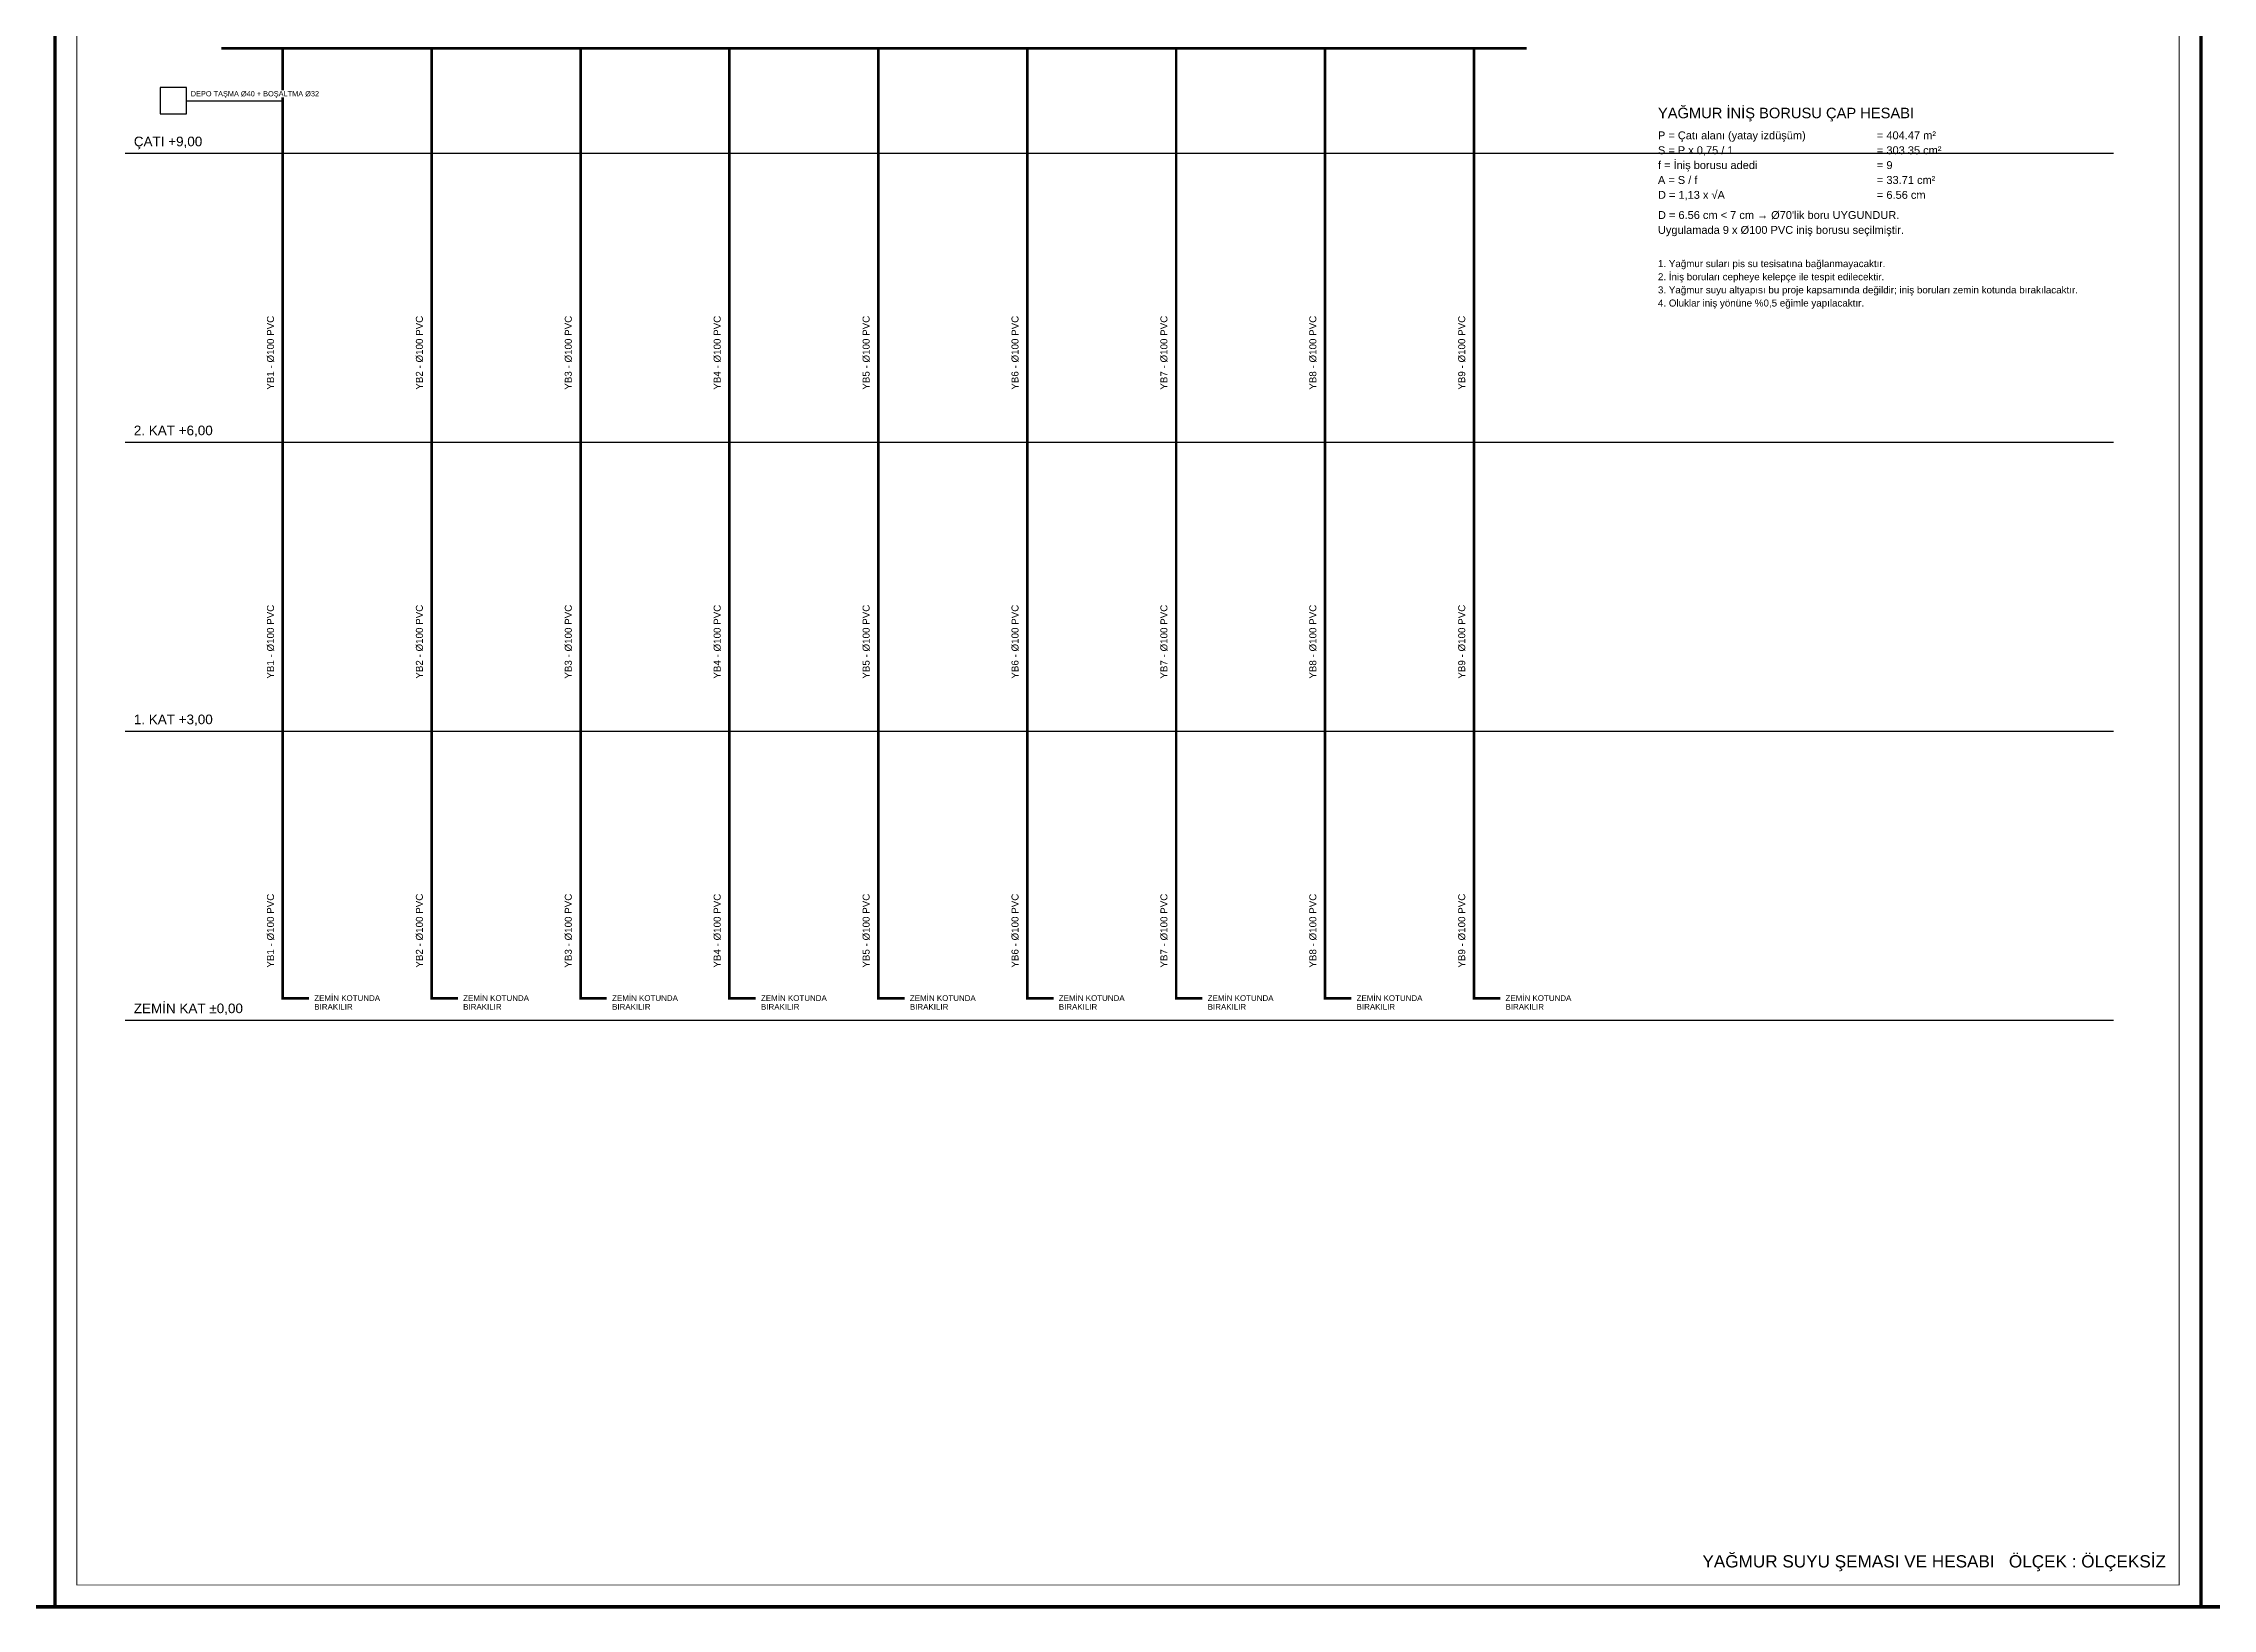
# Model space of a CAD drawing. Header units: centimetres. Extents: x -13133 to 30552, y -2 to 4552.
# Drawn here: x 23047 to 25523, y -2 to 1786 of the extents above; entities that cross this region are included whole.
import ezdxf
from ezdxf.enums import TextEntityAlignment as Align

# ---------------------------------------------------------------- set-up
doc = ezdxf.new("R2010")
doc.units = ezdxf.units.CM
doc.linetypes.add('YAGMUR HATTI', pattern=[36, 30, -6])
for name, color, linetype in [('ROTAS-HESAP', 1, 'CONTINUOUS'), ('ROTAS-PAFTA', 7, 'CONTINUOUS'), ('ROTAS-RAST-TEM-SU-DEPOSU', 11, 'CONTINUOUS'), ('ROTAS-SEMA', 8, 'CONTINUOUS'), ('ROTAS-SOGUKSU-BORU', 5, 'CONTINUOUS'), ('ROTAS-TEMIZSU-CAP', 101, 'CONTINUOUS'), ('ROTAS-YAGMUR-BORUSU', 3, 'YAGMUR HATTI'), ('ROTAS-YAGMUR-BORUSU-CAP', 3, 'CONTINUOUS'), ('ROTAS-YAZI', 7, 'CONTINUOUS')]:
    doc.layers.add(name, color=color, linetype=linetype)
doc.styles.add('ROTAS', font='arial.ttf')

msp = doc.modelspace()

# ---------------------------------------------------------------- linework, layer by layer
at = {"layer": 'ROTAS-PAFTA'}
for points, const_width in [([(15040, 0), (23060, 0), (23060, 2800), (15040, 2800)], 4), ([(23060, 0), (25510, 0), (25510, 2800), (23060, 2800)], 4), ([(25510, 0), (28010, 0), (28010, 2800), (25510, 2800)], 4), ([(23085, 25), (25485, 25), (25485, 2775), (23085, 2775)], 1)]:
    msp.add_lwpolyline(points, close=True, dxfattribs=dict(at, const_width=const_width))
at = {"layer": 'ROTAS-RAST-TEM-SU-DEPOSU'}
msp.add_lwpolyline([(23180, 1705), (23210, 1705), (23210, 1735), (23180, 1735)], close=True, dxfattribs=at)
at = {"layer": 'ROTAS-SEMA'}
for points in [[(23140, 1660), (25410, 1660)], [(23140, 1330), (25410, 1330)], [(23140, 1000), (25410, 1000)], [(23140, 670), (25410, 670)]]:
    msp.add_lwpolyline(points, dxfattribs=at)
at = {"layer": 'ROTAS-SOGUKSU-BORU'}
msp.add_line((23210, 1720), (23320, 1720), dxfattribs=at)
at = {"layer": 'ROTAS-YAGMUR-BORUSU', "const_width": 3}
for points in [[(23250, 1780), (24740, 1780)], [(23320, 1780), (23320, 695), (23350, 695)], [(23490, 1780), (23490, 695), (23520, 695)], [(23660, 1780), (23660, 695), (23690, 695)], [(23830, 1780), (23830, 695), (23860, 695)], [(24000, 1780), (24000, 695), (24030, 695)], [(24170, 1780), (24170, 695), (24200, 695)], [(24340, 1780), (24340, 695), (24370, 695)], [(24510, 1780), (24510, 695), (24540, 695)], [(24680, 1780), (24680, 695), (24710, 695)]]:
    msp.add_lwpolyline(points, dxfattribs=at)

# ---------------------------------------------------------------- texts
at = {"layer": 'ROTAS-HESAP', "style": 'ROTAS'}
for s, height, p in [('YAĞMUR İNİŞ BORUSU ÇAP HESABI', 12, (24890, 1700)), ('P = Çatı alanı (yatay izdüşüm)', 9, (24890, 1676)), ('= 404.47 m²', 9, (25140, 1676)), ('S = P x 0,75 / 1', 9, (24890, 1659)), ('= 303.35 cm²', 9, (25140, 1659)), ('f = İniş borusu adedi', 9, (24890, 1642)), ('= 9', 9, (25140, 1642)), ('A = S / f', 9, (24890, 1625)), ('D = 1,13 x √A', 9, (24890, 1608)), ('= 33.71 cm²', 9, (25140, 1625)), ('= 6.56 cm', 9, (25140, 1608)), ("D = 6.56 cm < 7 cm → Ø70'lik boru UYGUNDUR.", 9, (24890, 1585)), ('Uygulamada 9 x Ø100 PVC iniş borusu seçilmiştir.', 9, (24890, 1568))]:
    msp.add_text(s, height=height, dxfattribs=at).set_placement(p)
at = {"layer": 'ROTAS-PAFTA', "style": 'ROTAS'}
msp.add_text('YAĞMUR SUYU ŞEMASI VE HESABI   ÖLÇEK : ÖLÇEKSİZ', height=14, dxfattribs=at).set_placement((25470, 45), align=Align.RIGHT)
at = {"layer": 'ROTAS-YAGMUR-BORUSU-CAP', "style": 'ROTAS'}
for s, p in [('YB1 - Ø100 PVC', (23310, 1390)), ('YB2 - Ø100 PVC', (23480, 1390)), ('YB3 - Ø100 PVC', (23650, 1390)), ('YB4 - Ø100 PVC', (23820, 1390)), ('YB5 - Ø100 PVC', (23990, 1390)), ('YB6 - Ø100 PVC', (24160, 1390)), ('YB7 - Ø100 PVC', (24330, 1390)), ('YB8 - Ø100 PVC', (24500, 1390)), ('YB9 - Ø100 PVC', (24670, 1390)), ('YB1 - Ø100 PVC', (23310, 1060)), ('YB2 - Ø100 PVC', (23480, 1060)), ('YB3 - Ø100 PVC', (23650, 1060)), ('YB4 - Ø100 PVC', (23820, 1060)), ('YB5 - Ø100 PVC', (23990, 1060)), ('YB6 - Ø100 PVC', (24160, 1060)), ('YB7 - Ø100 PVC', (24330, 1060)), ('YB8 - Ø100 PVC', (24500, 1060)), ('YB9 - Ø100 PVC', (24670, 1060)), ('YB1 - Ø100 PVC', (23310, 730)), ('YB2 - Ø100 PVC', (23480, 730)), ('YB3 - Ø100 PVC', (23650, 730)), ('YB4 - Ø100 PVC', (23820, 730)), ('YB5 - Ø100 PVC', (23990, 730)), ('YB6 - Ø100 PVC', (24160, 730)), ('YB7 - Ø100 PVC', (24330, 730)), ('YB8 - Ø100 PVC', (24500, 730)), ('YB9 - Ø100 PVC', (24670, 730))]:
    msp.add_text(s, height=8, rotation=90, dxfattribs=at).set_placement(p)
for s, p in [('ZEMİN KOTUNDA', (23356, 692)), ('ZEMİN KOTUNDA', (23526, 692)), ('ZEMİN KOTUNDA', (23696, 692)), ('ZEMİN KOTUNDA', (23866, 692)), ('ZEMİN KOTUNDA', (24036, 692)), ('ZEMİN KOTUNDA', (24206, 692)), ('ZEMİN KOTUNDA', (24376, 692)), ('ZEMİN KOTUNDA', (24546, 692)), ('ZEMİN KOTUNDA', (24716, 692)), ('BIRAKILIR', (23356, 682)), ('BIRAKILIR', (23526, 682)), ('BIRAKILIR', (23696, 682)), ('BIRAKILIR', (23866, 682)), ('BIRAKILIR', (24036, 682)), ('BIRAKILIR', (24206, 682)), ('BIRAKILIR', (24376, 682)), ('BIRAKILIR', (24546, 682)), ('BIRAKILIR', (24716, 682))]:
    msp.add_text(s, height=6.5, dxfattribs=at).set_placement(p)
at = {"layer": 'ROTAS-YAZI', "style": 'ROTAS'}
for s, height, p in [('ÇATI +9,00', 11, (23150, 1668)), ('1. Yağmur suları pis su tesisatına bağlanmayacaktır.', 8, (24890, 1530)), ('2. İniş boruları cepheye kelepçe ile tespit edilecektir.', 8, (24890, 1515)), ('4. Oluklar iniş yönüne %0,5 eğimle yapılacaktır.', 8, (24890, 1485)), ('3. Yağmur suyu altyapısı bu proje kapsamında değildir; iniş boruları zemin kotunda bırakılacaktır.', 8, (24890, 1500)), ('2. KAT +6,00', 11, (23150, 1338)), ('1. KAT +3,00', 11, (23150, 1008)), ('ZEMİN KAT ±0,00', 11, (23150, 678))]:
    msp.add_text(s, height=height, dxfattribs=at).set_placement(p)

# ---------------------------------------------------------------- next in the draw order: wipeouts: each hides what was drawn before it
msp.add_wipeout([(23323.9, 1724), (23214, 1724), (23214, 1732), (23323.9, 1732)])

# ---------------------------------------------------------------- next in the draw order: texts
at = {"layer": 'ROTAS-TEMIZSU-CAP', "style": 'ROTAS'}
msp.add_text('DEPO TAŞMA Ø40 + BOŞALTMA Ø32', height=6, dxfattribs=at).set_placement((23215, 1725))

doc.saveas('drawing.dxf')
